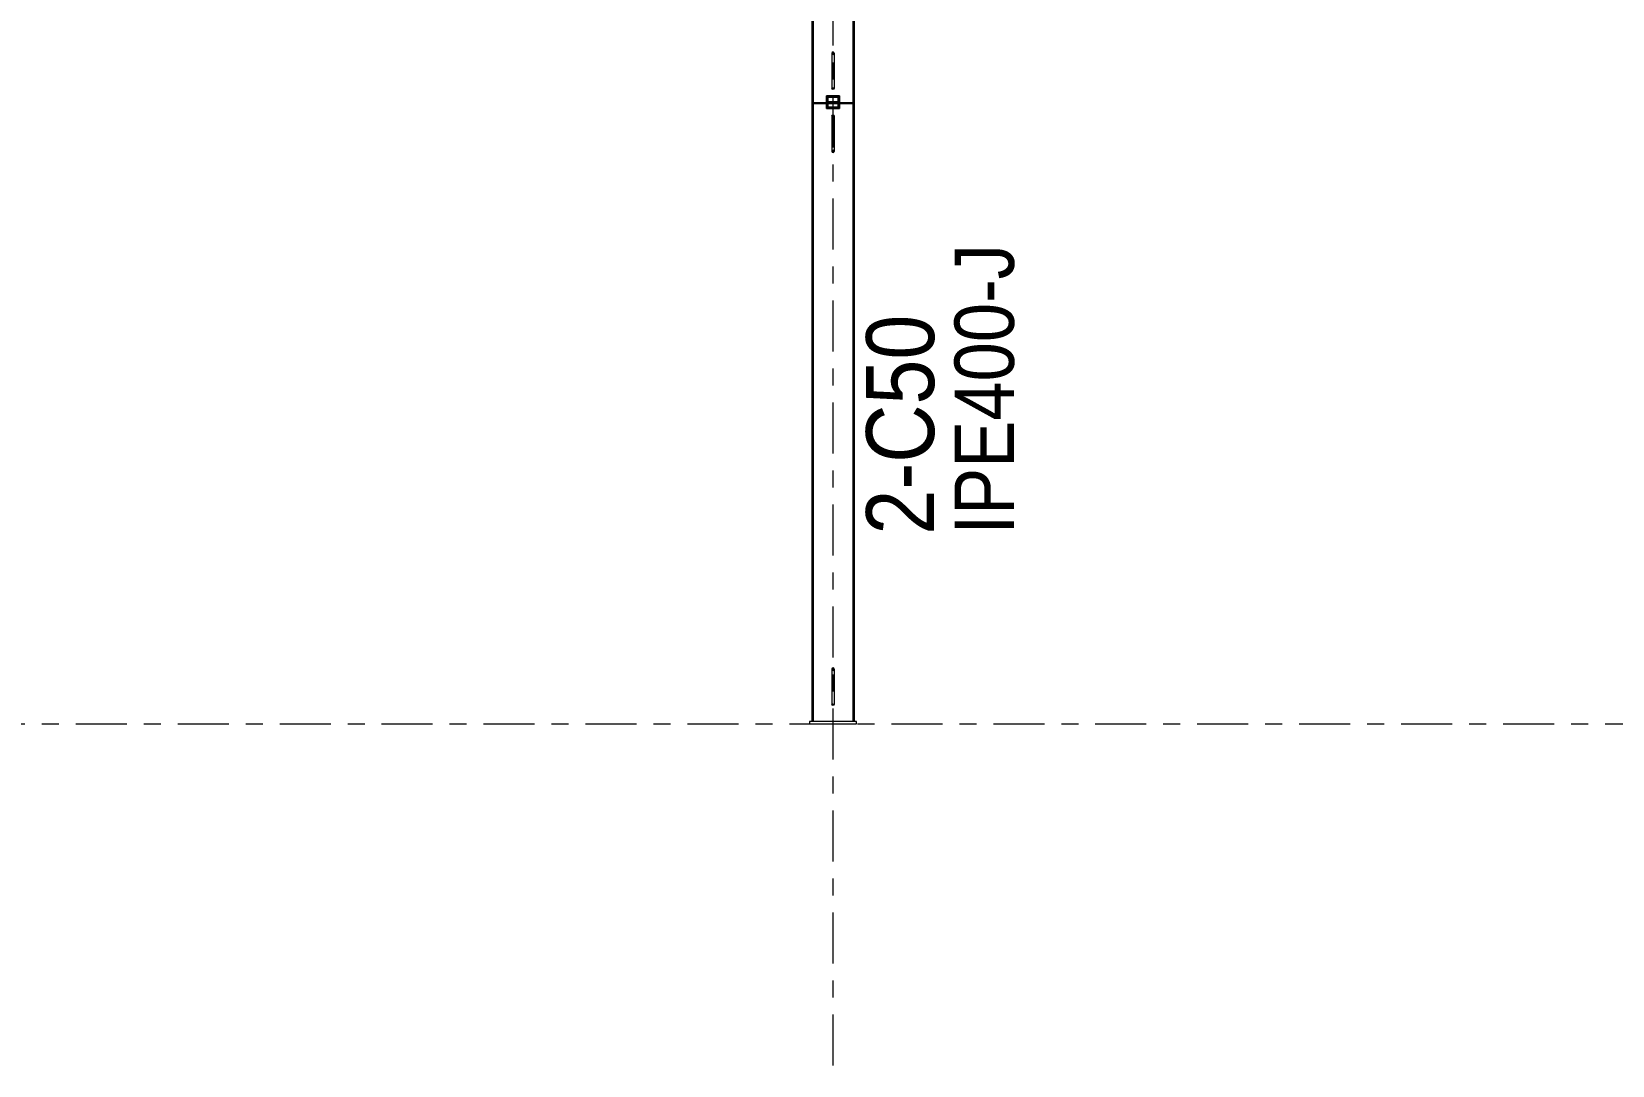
# Model space of a CAD drawing. Header units: millimetres. Extents: x -88 to 735, y -128 to 446.
# Drawn here: x 119.4 to 212.4, y -7.6 to 53.2 of the extents above; entities that cross this region are included whole.
import ezdxf

# ---------------------------------------------------------------- set-up
doc = ezdxf.new("R2010")
doc.units = ezdxf.units.MM
for name, pattern in [('XKITLINE00', [0]), ('XKITLINE02', [4, 2, -2]), ('XKITLINE03', [6, 3, -1, 1, -1])]:
    doc.linetypes.add(name, pattern=pattern)
for name, color, linetype, lineweight in [('Part', 2, 'Continuous', 0), ('PartMark', 7, 'Continuous', 0), ('S-grid', 1, 'Continuous', 0)]:
    doc.layers.add(name, color=color, linetype=linetype, lineweight=lineweight)
doc.styles.add('ARIAL', font='ARIAL.TTF')

# ---------------------------------------------------------------- blocks, each defined once
blk = doc.blocks.new('*A88')
at = {"layer": 'Part'}
blk.add_hatch(color=3, dxfattribs=at).paths.add_polyline_path([(166.562, 46.25), (166.607, 46.227), (166.625, 46.172), (166.607, 46.117), (166.562, 46.094), (166.518, 46.117), (166.5, 46.172), (166.518, 46.227)], flags=17)
blk = doc.blocks.new('*A89')
at = {"layer": 'Part'}
blk.add_hatch(color=3, dxfattribs=at).paths.add_polyline_path([(166.562, 15.789), (166.607, 15.766), (166.625, 15.71), (166.607, 15.655), (166.562, 15.632), (166.518, 15.655), (166.5, 15.71), (166.518, 15.766)], flags=17)
blk = doc.blocks.new('*A90')
at = {"layer": 'Part'}
blk.add_hatch(color=3, dxfattribs=at).paths.add_polyline_path([(166.562, 52.019), (166.607, 51.996), (166.625, 51.941), (166.607, 51.886), (166.562, 51.863), (166.518, 51.886), (166.5, 51.941), (166.518, 51.996)], flags=17)
blk = doc.blocks.new('*A91')
at = {"layer": 'Part'}
h = blk.add_hatch(color=3, dxfattribs=at)
h.paths.add_polyline_path([(166.25, 48.75), (166.25, 49.375), (166.875, 49.375), (166.875, 48.75)], flags=17)
h.paths.add_polyline_path([(166.275, 49.35), (166.275, 48.775), (166.85, 48.775), (166.85, 49.35)])
blk = doc.blocks.new('*A627')
at = {"layer": 'S-grid', "color": 1, "linetype": 'XKITLINE03', "lineweight": 0}
blk.add_line((-10, 12.5), (586.98, 12.5), dxfattribs=at)
blk = doc.blocks.new('*A875')
at = {"layer": 'S-grid', "color": 1, "linetype": 'XKITLINE03', "lineweight": 0}
blk.add_line((166.562, -7.603), (166.562, 106.948), dxfattribs=at)
at = {"layer": 'S-grid', "color": 3, "style": 'ARIAL', "width": 0.85}
blk.add_text("8'", height=3, dxfattribs=at).set_placement((165.068, 107.948))
blk = doc.blocks.new('*A876')
at = {"layer": 'Part', "color": 2, "linetype": 'XKITLINE00', "lineweight": 0}
for p, q in [((165.312, 85.769), (167.812, 85.769)), ((165.394, 85.769), (165.394, 85.004)), ((167.731, 85.769), (167.731, 85.004)), ((165.394, 84.941), (165.394, 49.031)), ((167.731, 84.941), (167.731, 49.031)), ((165.312, 77.269), (165.312, 12.625)), ((167.812, 77.269), (167.812, 12.625)), ((165.394, 48.969), (165.394, 12.625)), ((167.731, 48.969), (167.731, 12.625))]:
    blk.add_line(p, q, dxfattribs=at)
at = {"layer": 'Part', "color": 7, "linetype": 'XKITLINE02', "lineweight": 0}
for p, q in [((165.312, 77.269), (165.312, 85.769)), ((167.812, 85.769), (167.812, 77.269)), ((165.394, 85.004), (165.394, 84.941)), ((167.731, 85.004), (167.731, 84.941)), ((165.394, 49.031), (165.394, 48.969)), ((167.731, 49.031), (167.731, 48.969)), ((167.812, 12.625), (165.312, 12.625))]:
    blk.add_line(p, q, dxfattribs=at)
blk = doc.blocks.new('*A907')
at = {"layer": 'Part', "color": 7, "linetype": 'XKITLINE02', "lineweight": 0}
for p, q in [((166.5, 48.262), (166.518, 48.298)), ((166.5, 48.262), (166.5, 47.794)), ((166.518, 48.227), (166.5, 48.262)), ((166.518, 48.298), (166.562, 48.312)), ((166.562, 48.212), (166.518, 48.227)), ((166.562, 48.312), (166.607, 48.298)), ((166.607, 48.227), (166.562, 48.212)), ((166.607, 48.298), (166.625, 48.262)), ((166.625, 48.262), (166.607, 48.227)), ((166.625, 48.262), (166.625, 47.794))]:
    blk.add_line(p, q, dxfattribs=at)
at = {"layer": 'Part', "color": 2, "linetype": 'XKITLINE00', "lineweight": 0}
for p, q in [((166.5, 47.794), (166.5, 46.172)), ((166.625, 47.794), (166.625, 46.172)), ((166.518, 46.227), (166.5, 46.172)), ((166.5, 46.172), (166.518, 46.117)), ((166.562, 46.25), (166.518, 46.227)), ((166.518, 46.117), (166.562, 46.094)), ((166.607, 46.227), (166.562, 46.25)), ((166.562, 46.094), (166.607, 46.117)), ((166.625, 46.172), (166.607, 46.227)), ((166.607, 46.117), (166.625, 46.172))]:
    blk.add_line(p, q, dxfattribs=at)
blk = doc.blocks.new('*A908')
at = {"layer": 'Part', "color": 2, "linetype": 'XKITLINE00', "lineweight": 0}
for p, q in [((166.518, 15.766), (166.5, 15.71)), ((166.5, 15.71), (166.5, 14.089)), ((166.5, 15.71), (166.518, 15.655)), ((166.562, 15.789), (166.518, 15.766)), ((166.518, 15.655), (166.562, 15.632)), ((166.607, 15.766), (166.562, 15.789)), ((166.562, 15.632), (166.607, 15.655)), ((166.625, 15.71), (166.607, 15.766)), ((166.607, 15.655), (166.625, 15.71)), ((166.625, 15.71), (166.625, 14.089))]:
    blk.add_line(p, q, dxfattribs=at)
at = {"layer": 'Part', "color": 7, "linetype": 'XKITLINE02', "lineweight": 0}
for p, q in [((166.5, 14.089), (166.5, 13.62)), ((166.625, 14.089), (166.625, 13.62)), ((166.5, 13.62), (166.518, 13.656)), ((166.518, 13.585), (166.5, 13.62)), ((166.518, 13.656), (166.562, 13.67)), ((166.562, 13.57), (166.518, 13.585)), ((166.562, 13.67), (166.607, 13.656)), ((166.607, 13.585), (166.562, 13.57)), ((166.607, 13.656), (166.625, 13.62)), ((166.625, 13.62), (166.607, 13.585))]:
    blk.add_line(p, q, dxfattribs=at)
blk = doc.blocks.new('*A909')
at = {"layer": 'Part', "color": 2, "linetype": 'XKITLINE00', "lineweight": 0}
for p, q in [((166.518, 51.996), (166.5, 51.941)), ((166.5, 51.941), (166.5, 50.331)), ((166.5, 51.941), (166.518, 51.886)), ((166.562, 52.019), (166.518, 51.996)), ((166.518, 51.886), (166.562, 51.863)), ((166.607, 51.996), (166.562, 52.019)), ((166.562, 51.863), (166.607, 51.886)), ((166.625, 51.941), (166.607, 51.996)), ((166.607, 51.886), (166.625, 51.941)), ((166.625, 51.941), (166.625, 50.331))]:
    blk.add_line(p, q, dxfattribs=at)
at = {"layer": 'Part', "color": 7, "linetype": 'XKITLINE02', "lineweight": 0}
for p, q in [((166.5, 50.331), (166.5, 49.865)), ((166.625, 50.331), (166.625, 49.865)), ((166.5, 49.865), (166.518, 49.9)), ((166.518, 49.829), (166.5, 49.865)), ((166.518, 49.9), (166.562, 49.915)), ((166.562, 49.814), (166.518, 49.829)), ((166.562, 49.915), (166.607, 49.9)), ((166.607, 49.829), (166.562, 49.814)), ((166.607, 49.9), (166.625, 49.865)), ((166.625, 49.865), (166.607, 49.829))]:
    blk.add_line(p, q, dxfattribs=at)
blk = doc.blocks.new('*A910')
at = {"layer": 'Part', "color": 7, "linetype": 'XKITLINE02', "lineweight": 0}
for p, q in [((166.875, 49.375), (166.25, 49.375)), ((166.25, 49.375), (166.25, 48.75)), ((166.275, 49.35), (166.85, 49.35)), ((166.275, 48.775), (166.275, 49.35)), ((166.85, 49.35), (166.85, 48.775)), ((166.875, 48.75), (166.875, 49.375)), ((166.25, 48.75), (166.875, 48.75)), ((166.85, 48.775), (166.275, 48.775))]:
    blk.add_line(p, q, dxfattribs=at)
blk = doc.blocks.new('*A911')
at = {"layer": 'Part', "color": 2, "linetype": 'XKITLINE00', "lineweight": 0}
for p, q in [((165.1875, 12.625), (165.1875, 12.5)), ((167.9375, 12.625), (165.1875, 12.625)), ((165.1875, 12.5), (167.9375, 12.5)), ((167.9375, 12.5), (167.9375, 12.625))]:
    blk.add_line(p, q, dxfattribs=at)
blk = doc.blocks.new('*A912')
at = {"layer": 'Part', "color": 7, "linetype": 'XKITLINE02', "lineweight": 0}
for p, q in [((167.73125, 49.03125), (165.39375, 49.03125)), ((165.39375, 48.96875), (165.39375, 49.03125)), ((167.73125, 48.96875), (165.39375, 48.96875)), ((165.4875, 49.03125), (165.4875, 48.96875)), ((167.6375, 48.96875), (167.6375, 49.03125)), ((167.73125, 49.03125), (167.73125, 48.96875))]:
    blk.add_line(p, q, dxfattribs=at)
blk = doc.blocks.new('*A913')
at = {"layer": 'Part', "color": 7, "linetype": 'XKITLINE02', "lineweight": 0}
for p, q in [((166.1875, 49.09375), (166.1875, 49.03125)), ((166.9375, 49.09375), (166.1875, 49.09375)), ((166.1875, 49.03125), (166.9375, 49.03125)), ((166.9375, 49.03125), (166.9375, 49.09375))]:
    blk.add_line(p, q, dxfattribs=at)
blk = doc.blocks.new('*A914')
at = {"layer": 'Part', "color": 7, "linetype": 'XKITLINE02', "lineweight": 0}
for p, q in [((166.1875, 49.4375), (166.9375, 49.4375)), ((166.1875, 48.6875), (166.1875, 49.4375)), ((166.9375, 49.4375), (166.9375, 48.6875)), ((166.9375, 48.6875), (166.1875, 48.6875))]:
    blk.add_line(p, q, dxfattribs=at)
blk = doc.blocks.new('*A915')
at = {"layer": 'Part', "color": 2, "linetype": 'XKITLINE00', "lineweight": 0}
for p, q in [((166.1875, 49.03125), (165.39375, 49.03125)), ((165.39375, 48.96875), (165.39375, 49.03125)), ((166.1875, 48.96875), (165.39375, 48.96875)), ((167.73125, 49.03125), (166.9375, 49.03125)), ((167.73125, 48.96875), (166.9375, 48.96875)), ((167.73125, 49.03125), (167.73125, 48.96875))]:
    blk.add_line(p, q, dxfattribs=at)
at = {"layer": 'Part', "color": 7, "linetype": 'XKITLINE02', "lineweight": 0}
for p, q in [((165.4875, 48.96875), (165.4875, 49.03125)), ((166.9375, 49.03125), (166.1875, 49.03125)), ((166.9375, 48.96875), (166.1875, 48.96875)), ((167.6375, 48.96875), (167.6375, 49.03125))]:
    blk.add_line(p, q, dxfattribs=at)
blk = doc.blocks.new('*A916')
at = {"layer": 'Part', "color": 7, "linetype": 'XKITLINE02', "lineweight": 0}
for p, q in [((166.1875, 49.03125), (166.1875, 49.09375)), ((166.1875, 49.09375), (166.9375, 49.09375)), ((166.9375, 49.03125), (166.1875, 49.03125)), ((166.9375, 49.09375), (166.9375, 49.03125))]:
    blk.add_line(p, q, dxfattribs=at)
blk = doc.blocks.new('*A917')
at = {"layer": 'Part', "color": 2, "linetype": 'XKITLINE00', "lineweight": 0}
for p, q in [((166.9375, 49.4375), (166.1875, 49.4375)), ((166.1875, 49.4375), (166.1875, 48.6875)), ((166.9375, 48.6875), (166.9375, 49.4375)), ((166.1875, 48.6875), (166.9375, 48.6875))]:
    blk.add_line(p, q, dxfattribs=at)
blk = doc.blocks.new('*A918')
at = {"layer": 'Part', "color": 2, "linetype": 'XKITLINE00', "lineweight": 0}
for p, q in [((166.25, 49.375), (166.25, 48.75)), ((166.25, 49.375), (166.875, 49.375)), ((166.275, 48.775), (166.275, 49.35)), ((166.275, 49.35), (166.85, 49.35)), ((166.85, 49.35), (166.85, 48.775)), ((166.875, 49.375), (166.875, 48.75)), ((166.875, 48.75), (166.25, 48.75)), ((166.85, 48.775), (166.275, 48.775))]:
    blk.add_line(p, q, dxfattribs=at)
blk = doc.blocks.new('*A2678')
at = {"layer": 'PartMark', "color": 7, "style": 'ARIAL', "width": 0.85}
blk.add_text('IPE400-J', height=3.5, rotation=90.00021, dxfattribs=at).set_placement((177.2125, 23.625))
at = {"layer": 'PartMark', "color": 3, "style": 'ARIAL', "width": 0.85}
blk.add_text('2-C50', height=4, rotation=90.00021, dxfattribs=at).set_placement((172.5125, 23.625))

msp = doc.modelspace()

# ---------------------------------------------------------------- block references
at = {"lineweight": 0}
for name in ['*A875', '*A876', '*A90', '*A909', '*A914', '*A917', '*A91', '*A910', '*A918', '*A912', '*A915', '*A913', '*A916', '*A907', '*A88', '*A2678', '*A89', '*A908', '*A627', '*A911']:
    msp.add_blockref(name, (0, 0), dxfattribs=at)

doc.saveas('drawing.dxf')
